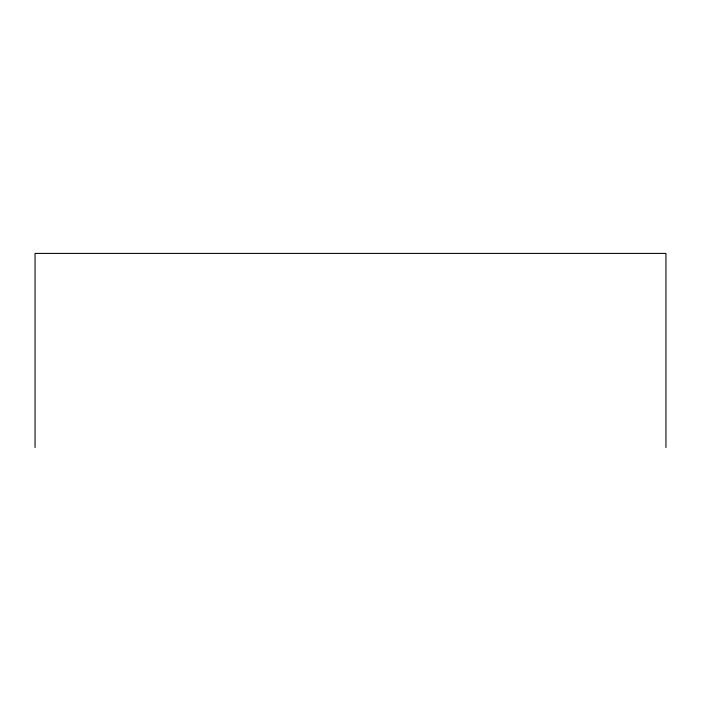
<?xml version="1.0" encoding="UTF-8"?>
<svg xmlns="http://www.w3.org/2000/svg" width="701" height="701" viewBox="0 0 701 701"><rect width="100%" height="100%" fill="white"/><g stroke="black" fill="none" stroke-linecap="round" stroke-linejoin="round"><path stroke-width="1.05" d="M665.95 447.589L665.95 253.411L35.05 253.411L35.05 447.589"/></g></svg>
